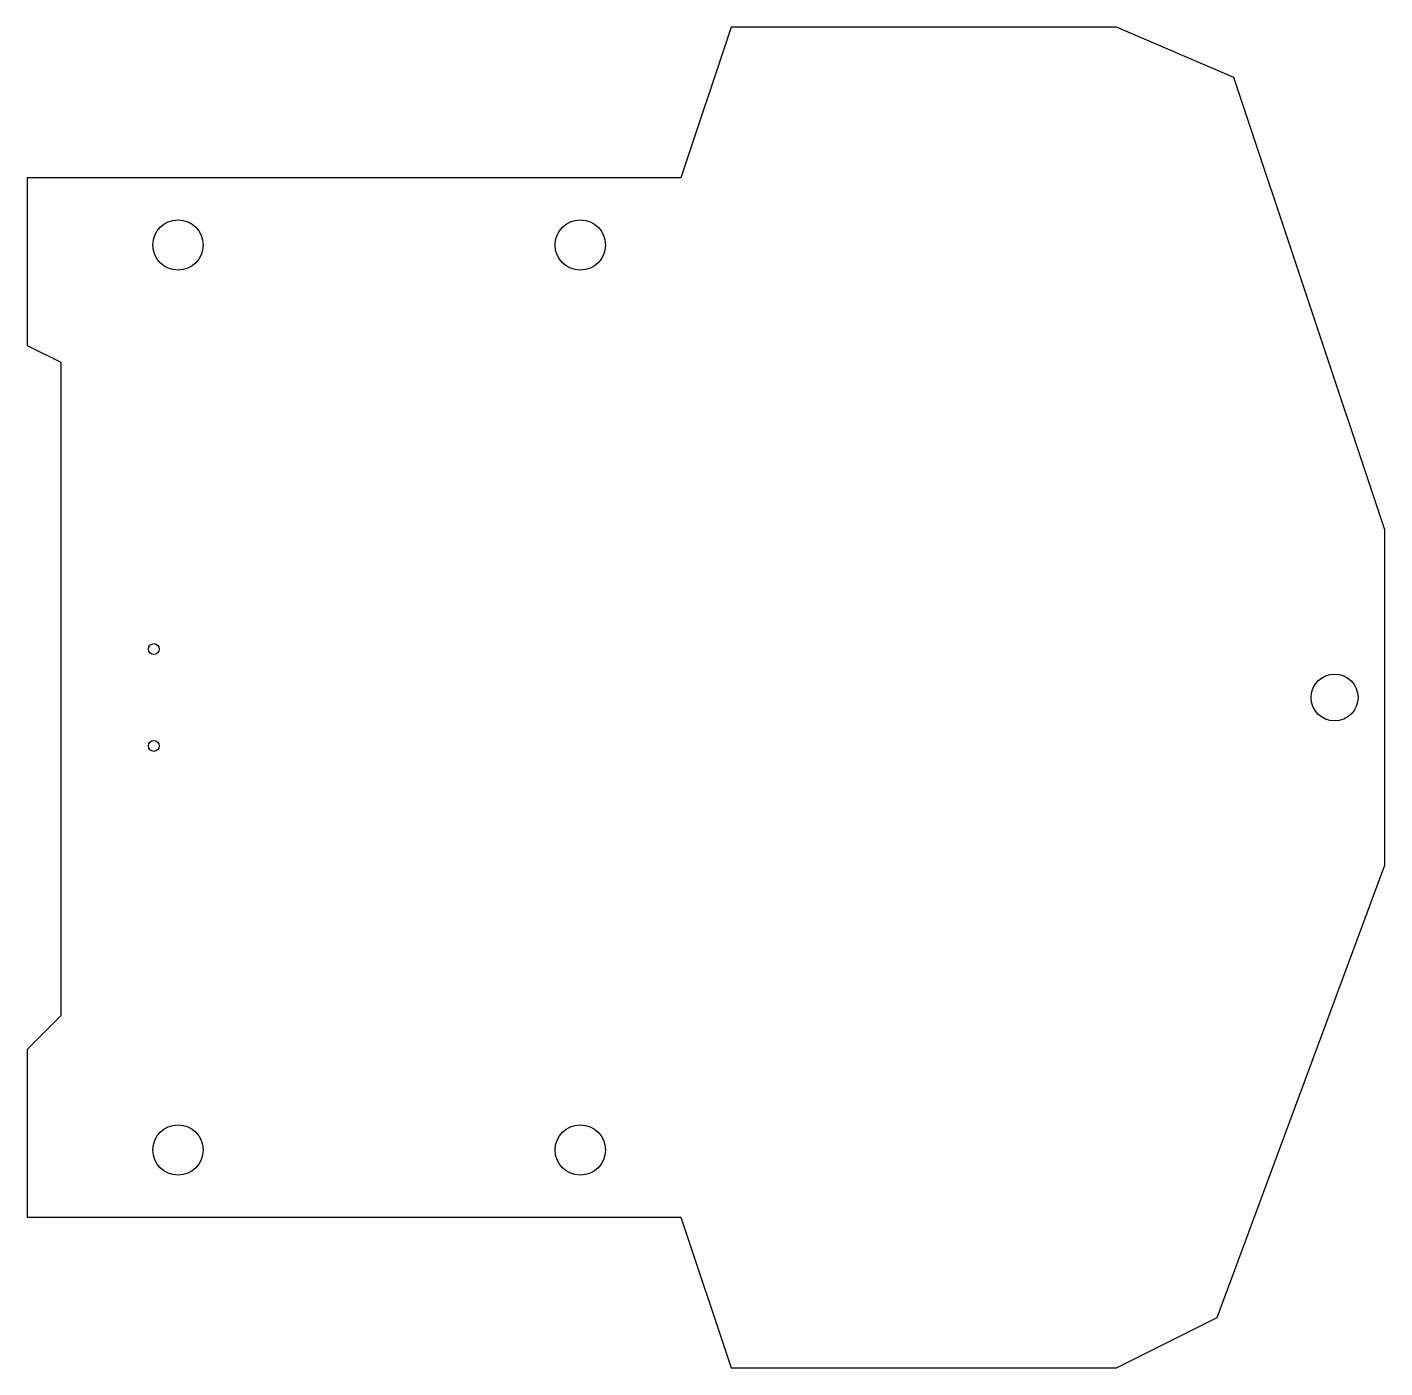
# Model space of a CAD drawing. Extents: x -2 to 79, y 0 to 80.
import ezdxf

# ---------------------------------------------------------------- set-up
doc = ezdxf.new("R2010")
doc.units = 0
doc.layers.add('20', color=31, linetype='CONTINUOUS')

msp = doc.modelspace()

# ---------------------------------------------------------------- linework, layer by layer
at = {"layer": '20'}
for p, q in [((40, 80), (37, 71)), ((41, 80), (40, 80)), ((63, 80), (41, 80)), ((70, 77), (63, 80)), ((79, 50), (70, 77)), ((37, 71), (-2, 71)), ((-2, 71), (-2, 61)), ((-2, 61), (0, 60)), ((0, 60), (0, 21)), ((79, 30), (79, 50)), ((69, 3), (79, 30)), ((0, 21), (-2, 19)), ((-2, 19), (-2, 9)), ((-2, 9), (37, 9)), ((37, 9), (40, 0)), ((63, 0), (69, 3)), ((40, 0), (63, 0))]:
    msp.add_line(p, q, dxfattribs=at)
for centre, radius in [((7, 67), 1.5), ((31, 67), 1.5), ((5.555, 42.89), 0.325), ((76, 40), 1.4), ((5.555, 37.11), 0.325), ((7, 13), 1.5), ((31, 13), 1.5)]:
    msp.add_circle(centre, radius, dxfattribs=at)

doc.saveas('drawing.dxf')
